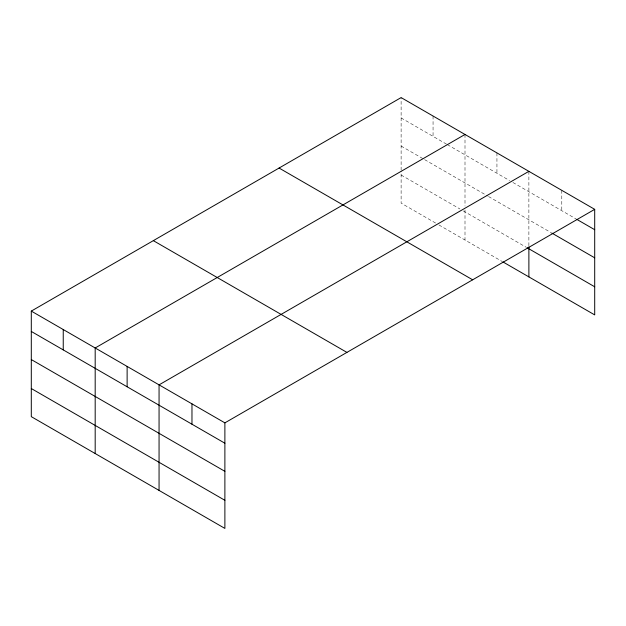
<?xml version="1.0" encoding="UTF-8"?>
<svg xmlns="http://www.w3.org/2000/svg" width="626" height="626" viewBox="0 0 626 626"><rect width="100%" height="100%" fill="white"/><g stroke="black" fill="none" stroke-linecap="round" stroke-linejoin="round"><path stroke-width="0.47" stroke-dasharray="3.13 2.35" d="M401.117 170.194L401.117 97.586M401.117 117.938L446.51 144.144M447.347 144.629L509.548 180.538M512.913 182.479L576.139 218.983M401.117 146.054L423.818 159.161M424.655 159.646L487.693 196.04M488.538 196.525L550.825 232.481M401.117 175.022L459.961 208.99M463.318 210.931L526.364 247.333M435.586 223.036L401.117 203.137L401.117 171.164M438.943 224.977L501.989 261.371M561.788 190.343L561.788 210.704M528.884 171.344L528.884 245.893M496.942 152.908L496.942 173.261M465.001 134.465L465.001 206.11M465.001 209.976L465.001 240.024M433.059 116.021L433.059 136.382"/><path stroke-width="0.94" d="M502.827 261.856L594.7 314.901L594.7 209.342L401.117 97.586L31.3 311.099L31.3 416.658L224.883 528.414L224.883 422.863L31.3 311.099M465.001 134.465L95.183 347.978L95.183 453.537M528.884 171.344L159.059 384.865L159.059 490.416M224.883 422.863L594.7 209.342M576.976 219.468L594.7 229.703M551.663 232.974L594.7 257.818M527.202 247.818L594.7 286.786M279.079 168.042L472.661 279.806M153.339 240.642L346.921 352.399M31.3 331.451L224.883 443.216M31.3 359.567L224.883 471.331M31.3 388.535L224.883 500.299M528.884 246.855L528.884 276.903M191.971 403.864L191.971 424.217M127.125 366.421L127.125 386.774M63.242 329.542L63.242 349.895"/></g></svg>
